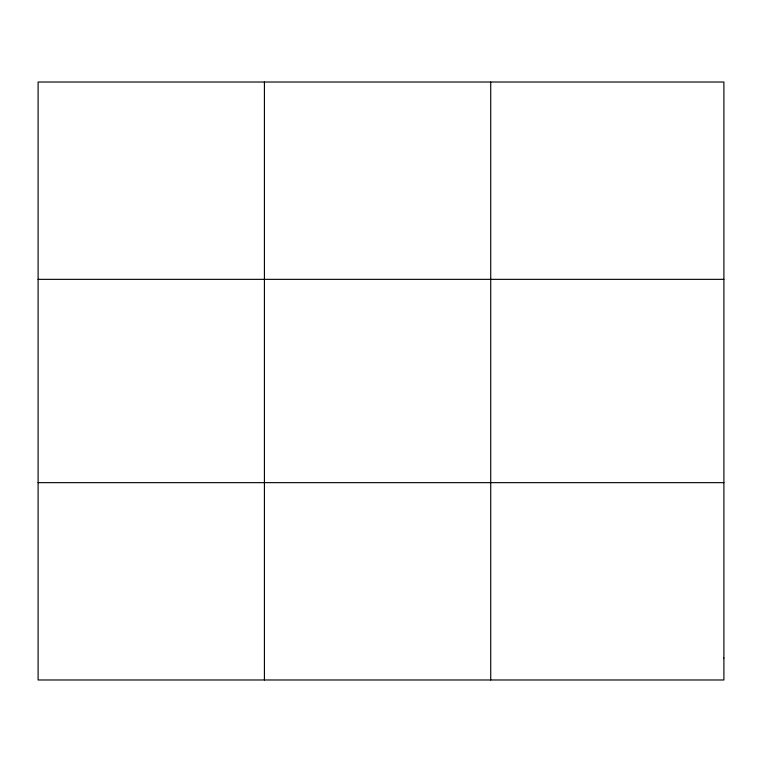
<?xml version="1.0" encoding="UTF-8"?>
<svg xmlns="http://www.w3.org/2000/svg" width="762" height="762" viewBox="0 0 762 762"><rect width="100%" height="100%" fill="white"/><g stroke="black" fill="none" stroke-linecap="round" stroke-linejoin="round"><path stroke-width="1.14" d="M264.414 82.02L264.414 679.98M490.728 82.02L490.728 679.98M38.1 279.349L723.9 279.349M38.1 482.651L723.9 482.651M723.9 658.054L723.9 679.98L38.1 679.98L38.1 82.02L723.9 82.02L723.9 658.054"/></g></svg>
